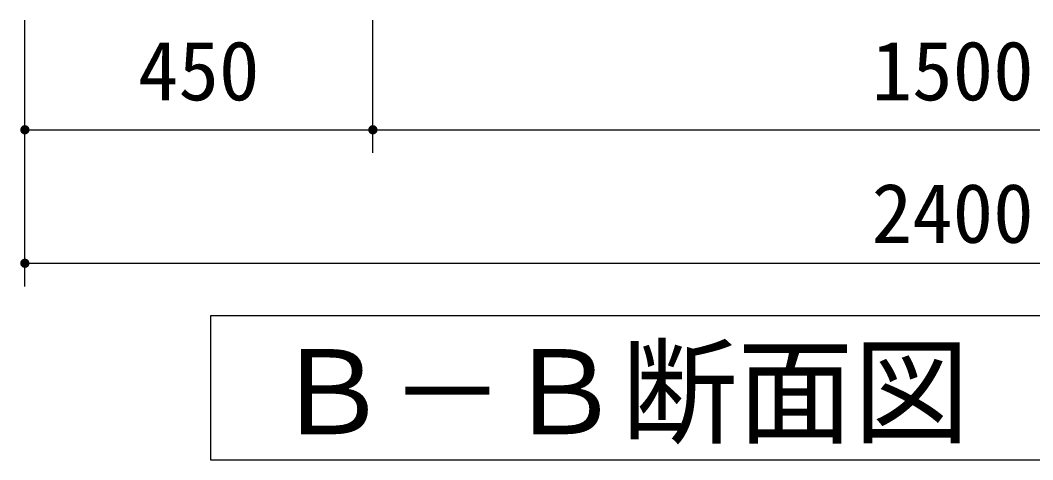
# Model space of a CAD drawing. Units: millimetres, scale not verified. Extents: x -8910 to 8910, y -6308 to 6308.
# Drawn here: x 77 to 1386, y -4906 to -4338 of the extents above; entities that cross this region are included whole.
import ezdxf
from ezdxf.enums import TextEntityAlignment as Align

# ---------------------------------------------------------------- set-up
doc = ezdxf.new("R2010")
doc.units = ezdxf.units.MM
doc.header["$LTSCALE"] = 30
for name, color, linetype, lineweight in [('0-0_機器', 2, 'Continuous', 25), ('0-1_製作', 5, 'Continuous', 25), ('0-F_0E', 3, 'Continuous', 25)]:
    doc.layers.add(name, color=color, linetype=linetype, lineweight=lineweight)
doc.styles.add('ＭＳ ゴシック', font='')
doc.styles.get('ＭＳ ゴシック').set_extended_font_data('MS Gothic')

msp = doc.modelspace()

# ---------------------------------------------------------------- linework, layer by layer
at = {"layer": '0-0_機器', "color": 3}
msp.add_lwpolyline([(2351.99, -4906.35), (2351.99, -4720.04), (322.66, -4720.04), (322.66, -4906.35)], close=True, dxfattribs=at)
at = {"layer": '0-1_製作', "color": 2}
for p, q in [((82.66, -4509.32), (82.66, -4337.57)), ((532.66, -4509.32), (532.66, -4337.57)), ((82.66, -4682.11), (82.66, -4479.32)), ((82.66, -4652.11), (2482.66, -4652.11))]:
    msp.add_line(p, q, dxfattribs=at)
at = {"layer": '0-1_製作'}
for points in [[(76.66, -4479.32), (82.66, -4473.32), (82.66, -4479.32)], [(76.68, -4478.94), (82.66, -4473.32), (76.66, -4479.32)], [(76.77, -4478.2), (82.66, -4473.32), (76.68, -4478.94)], [(76.96, -4477.47), (82.66, -4473.32), (76.77, -4478.2)], [(77.23, -4476.77), (82.66, -4473.32), (76.96, -4477.47)], [(77.6, -4476.11), (82.66, -4473.32), (77.23, -4476.77)], [(78.04, -4475.5), (82.66, -4473.32), (77.6, -4476.11)], [(78.56, -4474.95), (82.66, -4473.32), (78.04, -4475.5)], [(79.14, -4474.47), (82.66, -4473.32), (78.56, -4474.95)], [(79.77, -4474.06), (82.66, -4473.32), (79.14, -4474.47)], [(80.45, -4473.74), (82.66, -4473.32), (79.77, -4474.06)], [(81.17, -4473.51), (82.66, -4473.32), (80.45, -4473.74)], [(81.91, -4473.37), (82.66, -4473.32), (81.17, -4473.51)], [(82.66, -4473.32), (88.62, -4478.57), (82.66, -4479.32)], [(82.66, -4473.32), (88.48, -4477.83), (88.62, -4478.57)], [(82.66, -4473.32), (88.24, -4477.11), (88.48, -4477.83)], [(82.66, -4473.32), (87.92, -4476.43), (88.24, -4477.11)], [(82.66, -4473.32), (87.52, -4475.79), (87.92, -4476.43)], [(82.66, -4473.32), (87.04, -4475.21), (87.52, -4475.79)], [(82.66, -4473.32), (86.49, -4474.7), (87.04, -4475.21)], [(82.66, -4473.32), (85.88, -4474.25), (86.49, -4474.7)], [(82.66, -4473.32), (85.22, -4473.89), (85.88, -4474.25)], [(82.66, -4473.32), (84.52, -4473.61), (85.22, -4473.89)], [(82.66, -4473.32), (83.79, -4473.43), (84.52, -4473.61)], [(82.66, -4473.32), (83.04, -4473.33), (83.79, -4473.43)], [(526.66, -4479.32), (532.66, -4473.32), (532.66, -4479.32)], [(526.67, -4478.94), (532.66, -4473.32), (526.66, -4479.32)], [(526.76, -4478.2), (532.66, -4473.32), (526.67, -4478.94)], [(526.95, -4477.47), (532.66, -4473.32), (526.76, -4478.2)], [(527.23, -4476.77), (532.66, -4473.32), (526.95, -4477.47)], [(527.59, -4476.11), (532.66, -4473.32), (527.23, -4476.77)], [(528.03, -4475.5), (532.66, -4473.32), (527.59, -4476.11)], [(528.55, -4474.95), (532.66, -4473.32), (528.03, -4475.5)], [(529.13, -4474.47), (532.66, -4473.32), (528.55, -4474.95)], [(529.77, -4474.06), (532.66, -4473.32), (529.13, -4474.47)], [(530.45, -4473.74), (532.66, -4473.32), (529.77, -4474.06)], [(531.17, -4473.51), (532.66, -4473.32), (530.45, -4473.74)], [(531.91, -4473.37), (532.66, -4473.32), (531.17, -4473.51)], [(532.66, -4473.32), (538.61, -4478.57), (532.66, -4479.32)], [(532.66, -4473.32), (538.47, -4477.83), (538.61, -4478.57)], [(532.66, -4473.32), (538.24, -4477.11), (538.47, -4477.83)], [(532.66, -4473.32), (537.92, -4476.43), (538.24, -4477.11)], [(532.66, -4473.32), (537.51, -4475.79), (537.92, -4476.43)], [(532.66, -4473.32), (537.03, -4475.21), (537.51, -4475.79)], [(532.66, -4473.32), (536.48, -4474.7), (537.03, -4475.21)], [(532.66, -4473.32), (535.87, -4474.25), (536.48, -4474.7)], [(532.66, -4473.32), (535.21, -4473.89), (535.87, -4474.25)], [(532.66, -4473.32), (534.51, -4473.61), (535.21, -4473.89)], [(532.66, -4473.32), (533.78, -4473.43), (534.51, -4473.61)], [(532.66, -4473.32), (533.03, -4473.33), (533.78, -4473.43)], [(76.66, -4479.32), (82.66, -4479.32), (76.71, -4480.07)], [(76.71, -4480.07), (82.66, -4479.32), (76.85, -4480.81)], [(76.85, -4480.81), (82.66, -4479.32), (77.08, -4481.53)], [(77.08, -4481.53), (82.66, -4479.32), (77.41, -4482.21)], [(77.41, -4482.21), (82.66, -4479.32), (77.81, -4482.85)], [(77.81, -4482.85), (82.66, -4479.32), (78.29, -4483.43)], [(78.29, -4483.43), (82.66, -4479.32), (78.84, -4483.94)], [(78.84, -4483.94), (82.66, -4479.32), (79.45, -4484.39)], [(79.45, -4484.39), (82.66, -4479.32), (80.11, -4484.75)], [(80.11, -4484.75), (82.66, -4479.32), (80.81, -4485.03)], [(80.81, -4485.03), (82.66, -4479.32), (81.54, -4485.21)], [(81.54, -4485.21), (82.66, -4479.32), (82.29, -4485.31)], [(82.29, -4485.31), (82.66, -4479.32), (82.66, -4485.32)], [(82.66, -4479.32), (88.62, -4478.57), (88.66, -4479.32)], [(82.66, -4479.32), (83.42, -4485.27), (82.66, -4485.32)], [(82.66, -4479.32), (84.16, -4485.13), (83.42, -4485.27)], [(82.66, -4479.32), (84.87, -4484.9), (84.16, -4485.13)], [(82.66, -4479.32), (85.55, -4484.58), (84.87, -4484.9)], [(82.66, -4479.32), (86.19, -4484.17), (85.55, -4484.58)], [(82.66, -4479.32), (86.77, -4483.69), (86.19, -4484.17)], [(82.66, -4479.32), (87.29, -4483.14), (86.77, -4483.69)], [(82.66, -4479.32), (87.73, -4482.54), (87.29, -4483.14)], [(82.66, -4479.32), (88.09, -4481.87), (87.73, -4482.54)], [(82.66, -4479.32), (88.37, -4481.17), (88.09, -4481.87)], [(82.66, -4479.32), (88.56, -4480.44), (88.37, -4481.17)], [(82.66, -4479.32), (88.65, -4479.7), (88.56, -4480.44)], [(82.66, -4479.32), (88.66, -4479.32), (88.65, -4479.7)], [(526.66, -4479.32), (532.66, -4479.32), (526.7, -4480.07)], [(526.7, -4480.07), (532.66, -4479.32), (526.85, -4480.81)], [(526.85, -4480.81), (532.66, -4479.32), (527.08, -4481.53)], [(527.08, -4481.53), (532.66, -4479.32), (527.4, -4482.21)], [(527.4, -4482.21), (532.66, -4479.32), (527.8, -4482.85)], [(527.8, -4482.85), (532.66, -4479.32), (528.28, -4483.43)], [(528.28, -4483.43), (532.66, -4479.32), (528.83, -4483.94)], [(528.83, -4483.94), (532.66, -4479.32), (529.44, -4484.39)], [(529.44, -4484.39), (532.66, -4479.32), (530.1, -4484.75)], [(530.1, -4484.75), (532.66, -4479.32), (530.8, -4485.03)], [(530.8, -4485.03), (532.66, -4479.32), (531.53, -4485.21)], [(531.53, -4485.21), (532.66, -4479.32), (532.28, -4485.31)], [(532.28, -4485.31), (532.66, -4479.32), (532.66, -4485.32)], [(532.66, -4479.32), (538.61, -4478.57), (538.66, -4479.32)], [(532.66, -4479.32), (534.15, -4485.13), (532.66, -4485.32)], [(532.66, -4479.32), (534.87, -4484.9), (534.15, -4485.13)], [(532.66, -4479.32), (535.55, -4484.58), (534.87, -4484.9)], [(532.66, -4479.32), (536.18, -4484.17), (535.55, -4484.58)], [(532.66, -4479.32), (536.76, -4483.69), (536.18, -4484.17)], [(532.66, -4479.32), (537.28, -4483.14), (536.76, -4483.69)], [(532.66, -4479.32), (537.72, -4482.54), (537.28, -4483.14)], [(532.66, -4479.32), (538.09, -4481.87), (537.72, -4482.54)], [(532.66, -4479.32), (538.36, -4481.17), (538.09, -4481.87)], [(532.66, -4479.32), (538.55, -4480.44), (538.36, -4481.17)], [(532.66, -4479.32), (538.65, -4479.7), (538.55, -4480.44)], [(532.66, -4479.32), (538.66, -4479.32), (538.65, -4479.7)], [(532.66, -4485.32), (534.15, -4485.13), (533.41, -4485.27)], [(76.66, -4652.11), (82.66, -4646.11), (82.66, -4652.11)], [(76.68, -4651.74), (82.66, -4646.11), (76.66, -4652.11)], [(76.77, -4650.99), (82.66, -4646.11), (76.68, -4651.74)], [(76.96, -4650.26), (82.66, -4646.11), (76.77, -4650.99)], [(77.23, -4649.56), (82.66, -4646.11), (76.96, -4650.26)], [(77.6, -4648.9), (82.66, -4646.11), (77.23, -4649.56)], [(78.04, -4648.29), (82.66, -4646.11), (77.6, -4648.9)], [(78.56, -4647.74), (82.66, -4646.11), (78.04, -4648.29)], [(79.14, -4647.26), (82.66, -4646.11), (78.56, -4647.74)], [(79.77, -4646.86), (82.66, -4646.11), (79.14, -4647.26)], [(80.45, -4646.53), (82.66, -4646.11), (79.77, -4646.86)], [(81.17, -4646.3), (82.66, -4646.11), (80.45, -4646.53)], [(81.91, -4646.16), (82.66, -4646.11), (81.17, -4646.3)], [(82.66, -4646.11), (88.62, -4651.36), (82.66, -4652.11)], [(82.66, -4646.11), (88.48, -4650.62), (88.62, -4651.36)], [(82.66, -4646.11), (88.24, -4649.9), (88.48, -4650.62)], [(82.66, -4646.11), (87.92, -4649.22), (88.24, -4649.9)], [(82.66, -4646.11), (87.52, -4648.59), (87.92, -4649.22)], [(82.66, -4646.11), (87.04, -4648.01), (87.52, -4648.59)], [(82.66, -4646.11), (86.49, -4647.49), (87.04, -4648.01)], [(82.66, -4646.11), (85.88, -4647.05), (86.49, -4647.49)], [(82.66, -4646.11), (85.22, -4646.68), (85.88, -4647.05)], [(82.66, -4646.11), (84.52, -4646.41), (85.22, -4646.68)], [(82.66, -4646.11), (83.79, -4646.22), (84.52, -4646.41)], [(82.66, -4646.11), (83.04, -4646.13), (83.79, -4646.22)], [(76.66, -4652.11), (82.66, -4652.11), (76.71, -4652.87)], [(76.71, -4652.87), (82.66, -4652.11), (76.85, -4653.61)], [(76.85, -4653.61), (82.66, -4652.11), (77.08, -4654.32)], [(77.08, -4654.32), (82.66, -4652.11), (77.41, -4655)], [(77.41, -4655), (82.66, -4652.11), (77.81, -4655.64)], [(77.81, -4655.64), (82.66, -4652.11), (78.29, -4656.22)], [(78.29, -4656.22), (82.66, -4652.11), (78.84, -4656.74)], [(78.84, -4656.74), (82.66, -4652.11), (79.45, -4657.18)], [(79.45, -4657.18), (82.66, -4652.11), (80.11, -4657.54)], [(80.11, -4657.54), (82.66, -4652.11), (80.81, -4657.82)], [(80.81, -4657.82), (82.66, -4652.11), (81.54, -4658.01)], [(81.54, -4658.01), (82.66, -4652.11), (82.29, -4658.1)], [(82.29, -4658.1), (82.66, -4652.11), (82.66, -4658.11)], [(82.66, -4652.11), (88.62, -4651.36), (88.66, -4652.11)], [(82.66, -4652.11), (83.42, -4658.07), (82.66, -4658.11)], [(82.66, -4652.11), (84.16, -4657.92), (83.42, -4658.07)], [(82.66, -4652.11), (84.87, -4657.69), (84.16, -4657.92)], [(82.66, -4652.11), (85.55, -4657.37), (84.87, -4657.69)], [(82.66, -4652.11), (86.19, -4656.97), (85.55, -4657.37)], [(82.66, -4652.11), (86.77, -4656.49), (86.19, -4656.97)], [(82.66, -4652.11), (87.29, -4655.94), (86.77, -4656.49)], [(82.66, -4652.11), (87.73, -4655.33), (87.29, -4655.94)], [(82.66, -4652.11), (88.09, -4654.67), (87.73, -4655.33)], [(82.66, -4652.11), (88.37, -4653.97), (88.09, -4654.67)], [(82.66, -4652.11), (88.56, -4653.24), (88.37, -4653.97)], [(82.66, -4652.11), (88.65, -4652.49), (88.56, -4653.24)], [(82.66, -4652.11), (88.66, -4652.11), (88.65, -4652.49)]]:
    msp.add_solid(points, dxfattribs=at)
at = {"layer": '0-F_0E', "color": 2}
for p, q in [((82.66, -4479.32), (532.66, -4479.32)), ((532.66, -4479.32), (2032.67, -4479.32))]:
    msp.add_line(p, q, dxfattribs=at)

# ---------------------------------------------------------------- texts
at = {"layer": '0-0_機器', "color": 4, "style": 'ＭＳ ゴシック'}
msp.add_text('Ｂ－Ｂ断面図', height=110, dxfattribs=at).set_placement((403.91, -4906.32), align=Align.BOTTOM_LEFT)
at = {"layer": '0-1_製作', "color": 4, "style": 'ＭＳ ゴシック'}
for s, p in [('450', (228.91, -4464.32)), ('1500', (1177.67, -4464.32)), ('2400', (1177.66, -4648.76))]:
    msp.add_text(s, height=76.98, dxfattribs=at).set_placement(p, align=Align.BOTTOM_LEFT)

doc.saveas('drawing.dxf')
